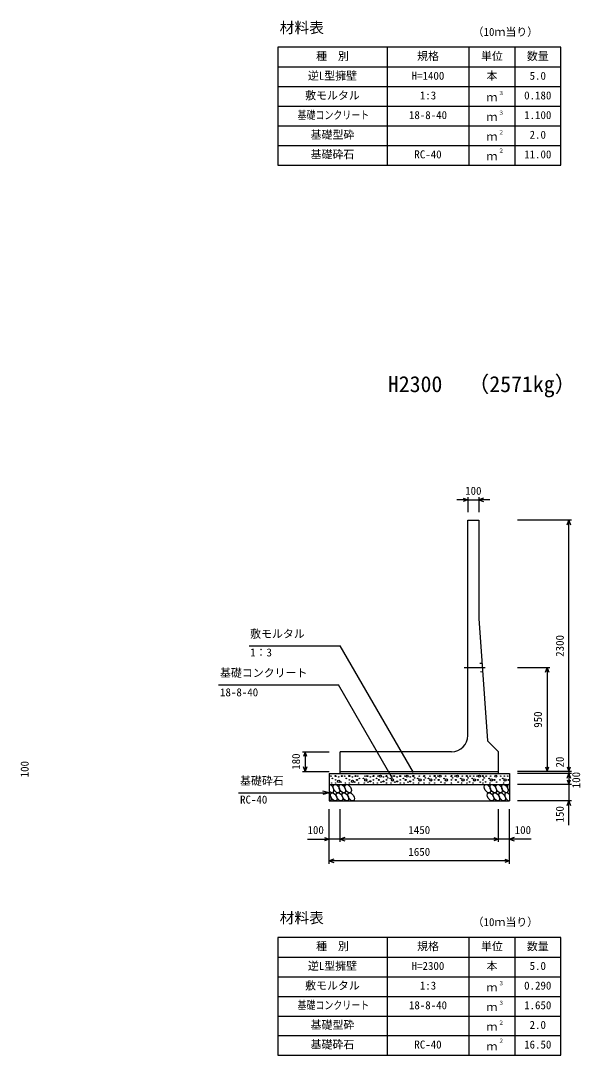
# Model space of a CAD drawing. Units: millimetres, scale not verified. Extents: x -67200 to 67200, y -23760 to 23760.
# Drawn here: x 40025 to 45149, y 1070 to 10547 of the extents above; entities that cross this region are included whole.
import ezdxf
from ezdxf.enums import TextEntityAlignment as Align

# ---------------------------------------------------------------- set-up
doc = ezdxf.new("R2010")
doc.units = ezdxf.units.MM
doc.header["$LTSCALE"] = 80
doc.linetypes.add('CHAIN1', pattern=[8, 5, -1, 1, -1])
doc.linetypes.add('DOTTED', pattern=[1.75, 0.25, -1.5])
for name, color, linetype, lineweight in [('0-0_CENTER', 7, 'CHAIN1', 25), ('0-1_DIM', 7, 'Continuous', 25), ('0-3_HATCH', 6, 'Continuous', 25), ('0-4_HYO', 3, 'Continuous', 25), ('0-5_HYO2', 4, 'Continuous', 25), ('0-6_OUTLINE', 1, 'Continuous', 25), ('0-7_OUTLINE2', 4, 'DOTTED', 25), ('0-8_TXT', 7, 'Continuous', 25)]:
    doc.layers.add(name, color=color, linetype=linetype, lineweight=lineweight)
doc.styles.add('ＭＳ ゴシック', font='')
doc.styles.get('ＭＳ ゴシック').set_extended_font_data('MS Gothic')

msp = doc.modelspace()

# ---------------------------------------------------------------- linework, layer by layer
at = {"layer": '0-0_CENTER'}
msp.add_line((44278.38, 4620.44), (44085.39, 4620.44), dxfattribs=at)
at = {"layer": '0-1_DIM'}
for p, q in [((44119.5, 6182.33), (44119.5, 6045.44)), ((44219.5, 6182.33), (44219.5, 6045.44)), ((44119.5, 6157.33), (44019.5, 6157.33)), ((44119.5, 6157.33), (44219.5, 6157.33)), ((44319.5, 6157.33), (44219.5, 6157.33)), ((45069.5, 5970.44), (44574.5, 5970.44)), ((45044.5, 3670.44), (45044.5, 5970.44)), ((42116.4, 4821.85), (42948.82, 4821.85)), ((43620.09, 3659.17), (42948.82, 4821.85)), ((44869.5, 4620.44), (44574.5, 4620.44)), ((44844.5, 4620.44), (44844.5, 3670.44)), ((41834.79, 4464.34), (42934.34, 4464.34)), ((43430.6, 3604.78), (42934.34, 4464.34)), ((42604.5, 3850.44), (42849.5, 3850.44)), ((42629.5, 3850.44), (42629.5, 3670.44)), ((42604.5, 3670.44), (42849.5, 3670.44)), ((45069.5, 3670.44), (44574.5, 3670.44)), ((45069.5, 3650.44), (44574.5, 3650.44)), ((45044.5, 3670.44), (45044.5, 3650.44)), ((45044.5, 3650.44), (45044.5, 3550.44)), ((45069.5, 3550.44), (44574.5, 3550.44)), ((45044.5, 3550.44), (45044.5, 3400.44)), ((42849.5, 3475.44), (42791.54, 3490.97)), ((42849.5, 2825.44), (42849.5, 3325.44)), ((42949.5, 3025.44), (42949.5, 3325.44)), ((44399.5, 3025.44), (44399.5, 3325.44)), ((44399.5, 3025.44), (44399.5, 3325.44)), ((44499.5, 2825.44), (44499.5, 3325.44)), ((45069.5, 3400.44), (44574.5, 3400.44)), ((45044.5, 3177.2), (45044.5, 3400.44)), ((42649.96, 3050.44), (42849.5, 3050.44)), ((42949.5, 3050.44), (42849.5, 3050.44)), ((44399.5, 3050.44), (42949.5, 3050.44)), ((44499.5, 3050.44), (44399.5, 3050.44)), ((44699.04, 3050.44), (44499.5, 3050.44)), ((44499.5, 2850.44), (42849.5, 2850.44))]:
    msp.add_line(p, q, dxfattribs=at)
for points in [[(44077.21, 6172.72), (44119.5, 6157.33), (44077.21, 6141.94)], [(44261.79, 6172.72), (44219.5, 6157.33), (44261.79, 6141.94)], [(45029.11, 5928.15), (45044.5, 5970.44), (45059.89, 5928.15)], [(44829.11, 4578.15), (44844.5, 4620.44), (44859.89, 4578.15)], [(42644.89, 3808.15), (42629.5, 3850.44), (42614.11, 3808.15)], [(42644.89, 3712.73), (42629.5, 3670.44), (42614.11, 3712.73)], [(44829.11, 3712.73), (44844.5, 3670.44), (44859.89, 3712.73)], [(45029.11, 3712.73), (45044.5, 3670.44), (45059.89, 3712.73)], [(45029.11, 3608.15), (45044.5, 3650.44), (45059.89, 3608.15)], [(45029.11, 3592.73), (45044.5, 3550.44), (45059.89, 3592.73)], [(42019.18, 3475.44), (42849.5, 3475.44), (42791.54, 3459.91)], [(45029.11, 3358.15), (45044.5, 3400.44), (45059.89, 3358.15)], [(42807.21, 3065.83), (42849.5, 3050.44), (42807.21, 3035.05)], [(42991.79, 3065.83), (42949.5, 3050.44), (42991.79, 3035.05)], [(44357.21, 3065.83), (44399.5, 3050.44), (44357.21, 3035.05)], [(44541.79, 3065.83), (44499.5, 3050.44), (44541.79, 3035.05)], [(42891.79, 2865.83), (42849.5, 2850.44), (42891.79, 2835.05)], [(44457.21, 2865.83), (44499.5, 2850.44), (44457.21, 2835.05)]]:
    msp.add_lwpolyline(points, dxfattribs=at)
at = {"layer": '0-3_HATCH'}
for centre, radius in [((42865.47, 3627.62), 2.5), ((42879.49, 3606.61), 2.5), ((42908.36, 3628.49), 5), ((42936.4, 3620.62), 2.5), ((42964.44, 3627.62), 5), ((42991.57, 3627.62), 2.5), ((43005.59, 3606.61), 2.5), ((43034.47, 3628.49), 5), ((43062.51, 3620.62), 2.5), ((43090.54, 3627.62), 5), ((43111.57, 3627.62), 2.5), ((43125.59, 3606.61), 2.5), ((43163.41, 3606.61), 2.5), ((43184.44, 3592.6), 10), ((43177.43, 3627.62), 2.5), ((43198.46, 3627.62), 5), ((43226.49, 3620.62), 2.5), ((43254.53, 3628.49), 5), ((43283.41, 3606.61), 2.5), ((43297.43, 3627.62), 2.5), ((43318.46, 3627.62), 10), ((43346.49, 3620.62), 2.5), ((43374.53, 3628.49), 5), ((43385.87, 3610.93), 2.5), ((43408.63, 3606.61), 2.5), ((43429.66, 3592.6), 10), ((43422.65, 3627.62), 2.5), ((43443.68, 3627.62), 5), ((43471.72, 3620.62), 2.5), ((43499.76, 3628.49), 5), ((43528.63, 3606.61), 2.5), ((43542.65, 3627.62), 2.5), ((43563.68, 3627.62), 10), ((43591.72, 3620.62), 2.5), ((43619.76, 3628.49), 5), ((43631.1, 3610.93), 2.5), ((43660.56, 3606.61), 2.5), ((43681.59, 3592.6), 10), ((43674.58, 3627.62), 2.5), ((43718.2, 3628.49), 5), ((43729.54, 3610.93), 2.5), ((43759, 3606.61), 2.5), ((43780.03, 3592.6), 10), ((43773.01, 3627.62), 2.5), ((43815.19, 3628.49), 5), ((43826.53, 3610.93), 2.5), ((43844.89, 3627.62), 2.5), ((43865.92, 3627.62), 10), ((43901.27, 3606.61), 2.5), ((43922.3, 3592.6), 10), ((43915.29, 3627.62), 2.5), ((43968.58, 3628.49), 5), ((43979.92, 3610.93), 2.5), ((44002.55, 3627.62), 2.5), ((44023.58, 3627.62), 10), ((44054.24, 3606.61), 2.5), ((44075.27, 3592.6), 10), ((44068.26, 3627.62), 2.5), ((44110.44, 3628.49), 5), ((44121.78, 3610.93), 2.5), ((44140.13, 3627.62), 2.5), ((44159.37, 3606.61), 2.5), ((44180.4, 3592.6), 10), ((44173.39, 3627.62), 2.5), ((44204.17, 3627.62), 2.5), ((44225.21, 3627.62), 10), ((44256.97, 3628.49), 5), ((44268.31, 3610.93), 2.5), ((44286.67, 3627.62), 2.5), ((44313.66, 3606.61), 2.5), ((44334.69, 3592.6), 10), ((44327.68, 3627.62), 2.5), ((44375.84, 3627.62), 10), ((44419.93, 3627.62), 2.5), ((44439.16, 3606.61), 2.5), ((44460.19, 3592.6), 10), ((44453.18, 3627.62), 2.5), ((44483.97, 3627.62), 2.5), ((42872.48, 3564.59), 2.5), ((42908.36, 3592.6), 2.5), ((42908.36, 3564.59), 2.5), ((42936.4, 3579.47), 10), ((42957.43, 3572.47), 2.5), ((42998.58, 3564.59), 2.5), ((43034.47, 3592.6), 2.5), ((43034.47, 3564.59), 2.5), ((43062.51, 3579.47), 10), ((43083.53, 3572.47), 2.5), ((43104.56, 3592.6), 5), ((43118.58, 3564.59), 2.5), ((43170.42, 3564.59), 2.5), ((43205.47, 3572.47), 2.5), ((43226.49, 3579.47), 5), ((43254.53, 3592.6), 2.5), ((43254.53, 3564.59), 2.5), ((43290.42, 3564.59), 2.5), ((43304.44, 3592.6), 5), ((43325.47, 3572.47), 2.5), ((43346.49, 3579.47), 5), ((43374.53, 3592.6), 2.5), ((43374.53, 3564.59), 2.5), ((43415.64, 3564.59), 2.5), ((43450.69, 3572.47), 2.5), ((43471.72, 3579.47), 5), ((43499.76, 3592.6), 2.5), ((43499.76, 3564.59), 2.5), ((43535.64, 3564.59), 2.5), ((43549.66, 3592.6), 5), ((43570.69, 3572.47), 2.5), ((43591.72, 3579.47), 5), ((43619.76, 3592.6), 2.5), ((43619.76, 3564.59), 2.5), ((43667.57, 3564.59), 2.5), ((43718.2, 3592.6), 2.5), ((43718.2, 3564.59), 2.5), ((43766.01, 3564.59), 2.5), ((43815.19, 3592.6), 2.5), ((43815.19, 3564.59), 2.5), ((43851.9, 3592.6), 5), ((43872.93, 3572.47), 2.5), ((43908.28, 3564.59), 2.5), ((43968.58, 3592.6), 2.5), ((43968.58, 3564.59), 2.5), ((44009.56, 3592.6), 5), ((44030.59, 3572.47), 2.5), ((44061.25, 3564.59), 2.5), ((44110.44, 3592.6), 2.5), ((44110.44, 3564.59), 2.5), ((44135.09, 3574.25), 2.5), ((44166.38, 3564.59), 2.5), ((44211.19, 3592.6), 5), ((44232.21, 3572.47), 2.5), ((44256.97, 3592.6), 2.5), ((44256.97, 3564.59), 2.5), ((44281.63, 3574.25), 2.5), ((44320.67, 3564.59), 2.5), ((44361.82, 3592.6), 5), ((44382.85, 3572.47), 2.5), ((44413.49, 3592.6), 2.5), ((44446.17, 3564.59), 2.5), ((44490.98, 3592.6), 5)]:
    msp.add_circle(centre, radius, dxfattribs=at)
for centre, start_param, end_param in [((42863.36, 3512.93), 1.8420047, 5.9474138), ((44511.86, 3512.93), 5.8918262, 8.1807776), ((42838.04, 3437.94), 2.7173119, 5.0721066), ((44486.54, 3437.94), 5.0173796, 9.0552242)]:
    msp.add_ellipse(centre, major_axis=(-21.81, 35.31), ratio=0.5792, start_param=start_param, end_param=end_param, dxfattribs=at)
for centre in [(42916.57, 3512.93), (42969.78, 3512.93), (43022.99, 3512.93), (44299.03, 3512.93), (44352.24, 3512.93), (44405.45, 3512.93), (44458.66, 3512.93), (42891.25, 3437.94), (42944.46, 3437.94), (42997.66, 3437.94), (43050.87, 3437.94), (44326.92, 3437.94), (44380.13, 3437.94), (44433.34, 3437.94)]:
    msp.add_ellipse(centre, major_axis=(-21.81, 35.31), ratio=0.5792, dxfattribs=at)
at = {"layer": '0-4_HYO'}
for p, q in [((43379.5, 10303.45), (43379.5, 9223.45)), ((44129.5, 10303.45), (44129.5, 9223.45)), ((44549.5, 10303.45), (44549.5, 9223.45)), ((42379.5, 10123.45), (44969.5, 10123.45)), ((43379.5, 2150.44), (43379.5, 1070.44)), ((44129.5, 2150.44), (44129.5, 1070.44)), ((44549.5, 2150.44), (44549.5, 1070.44)), ((42379.5, 1970.44), (44969.5, 1970.44))]:
    msp.add_line(p, q, dxfattribs=at)
for points in [[(42379.5, 9223.45), (44969.5, 9223.45), (44969.5, 10303.45), (42379.5, 10303.45)], [(42379.5, 1070.44), (44969.5, 1070.44), (44969.5, 2150.44), (42379.5, 2150.44)]]:
    msp.add_lwpolyline(points, close=True, dxfattribs=at)
at = {"layer": '0-5_HYO2'}
for p, q in [((42379.5, 9943.45), (44969.5, 9943.45)), ((42379.5, 9763.45), (44969.5, 9763.45)), ((42379.5, 9583.45), (44969.5, 9583.45)), ((42379.5, 9403.45), (44969.5, 9403.45)), ((42379.5, 1790.44), (44969.5, 1790.44)), ((42379.5, 1610.44), (44969.5, 1610.44)), ((42379.5, 1430.44), (44969.5, 1430.44)), ((42379.5, 1250.44), (44969.5, 1250.44))]:
    msp.add_line(p, q, dxfattribs=at)
at = {"layer": '0-6_OUTLINE'}
for p, q in [((44119.5, 5970.44), (44219.5, 5970.44)), ((44119.5, 4000.44), (44119.5, 5970.44)), ((44219.5, 5970.44), (44219.5, 5070.44)), ((44219.5, 5070.44), (44299.5, 3950.44)), ((44299.5, 3950.44), (44399.5, 3850.44)), ((42949.5, 3650.44), (42949.5, 3850.44)), ((43969.5, 3850.44), (42949.5, 3850.44)), ((44399.5, 3650.44), (44399.5, 3850.44)), ((42849.5, 3650.44), (42849.5, 3400.44)), ((42949.5, 3670.44), (44399.5, 3670.44)), ((42849.5, 3550.44), (44499.5, 3550.44)), ((42849.5, 3400.44), (44499.5, 3400.44))]:
    msp.add_line(p, q, dxfattribs=at)
msp.add_lwpolyline([(42849.5, 3650.44), (44499.5, 3650.44), (44499.5, 3400.44)], dxfattribs=at)
msp.add_arc((43969.5, 4000.44), 150, 270, 0, dxfattribs=at)
at = {"layer": '0-7_OUTLINE2'}
for p, q in [((44248.79, 4660.44), (44119.5, 4651.21)), ((44254.5, 4580.44), (44119.5, 4589.7))]:
    msp.add_line(p, q, dxfattribs=at)

# ---------------------------------------------------------------- texts
at = {"layer": '0-1_DIM', "style": 'ＭＳ ゴシック'}
for s, p in [('100', (44094.5, 6182.33)), ('敷モルタル', (42125.76, 4871.85)), ('1：3', (42125.76, 4701.73)), ('基礎コンクリート', (41850.17, 4514.34)), ('18-8-40', (41850.17, 4336.71)), ('基礎砕石', (42033.51, 3525.44)), ('RC-40', (42033.51, 3354.06)), ('100', (42650.86, 3075.44)), ('1450', (43574.5, 3075.44)), ('100', (44548.14, 3075.44)), ('1650', (43574.5, 2875.44))]:
    msp.add_text(s, height=73.31, dxfattribs=at).set_placement(p, align=Align.BOTTOM_LEFT)
for s, p in [('2300', (45019.5, 4720.44)), ('950', (44819.5, 4070.44)), ('180', (42604.5, 3685.44)), ('20', (45019.5, 3706.4)), ('100', (40119.5, 3616.42)), ('100', (45169.5, 3516.42)), ('150', (45019.5, 3203.12))]:
    msp.add_text(s, height=73.31, rotation=90, dxfattribs=at).set_placement(p, align=Align.BOTTOM_LEFT)
at = {"layer": '0-8_TXT', "style": 'ＭＳ ゴシック'}
for s, height, p in [('材料表', 98.97, (42396.17, 10403.45)), ('（10ｍ当り）', 73.31, (44162.83, 10385.11)), ('種\u3000別', 73.31, (42729.5, 10163.45)), ('規格', 73.31, (43654.5, 10163.45)), ('単位', 73.31, (44239.5, 10163.45)), ('数量', 73.31, (44659.5, 10163.45)), ('逆L型擁壁', 73.31, (42654.5, 9983.45)), ('H=1400', 73.31, (43604.5, 9983.45)), ('本', 73.31, (44289.5, 9983.45)), ('5.0', 73.31, (44684.5, 9983.45)), ('敷モルタル', 73.31, (42629.5, 9803.45)), ('1:3', 73.31, (43679.5, 9803.45)), ('ｍ', 73.31, (44289.5, 9786.78)), ('３', 36.66, (44398.74, 9854.06)), ('0.180', 73.31, (44634.5, 9803.45)), ('18-8-40', 73.31, (43579.5, 9623.45)), ('ｍ', 73.31, (44289.5, 9606.78)), ('３', 36.66, (44398.74, 9674.06)), ('1.100', 73.31, (44634.5, 9623.45)), ('基礎型砕', 73.31, (42679.5, 9443.45)), ('ｍ', 73.31, (44289.5, 9426.78)), ('２', 36.66, (44398.74, 9494.06)), ('2.0', 73.31, (44684.5, 9443.45)), ('基礎砕石', 73.31, (42679.5, 9263.45)), ('RC-40', 73.31, (43629.5, 9263.45)), ('ｍ', 73.31, (44289.5, 9246.78)), ('２', 36.66, (44398.74, 9327.39)), ('11.00', 73.31, (44634.5, 9263.45)), ('（2571kg）', 146.6, (44115.62, 7100.69)), ('H2300', 146.6, (43387, 7100.69)), ('材料表', 98.97, (42396.17, 2250.44)), ('（10ｍ当り）', 73.31, (44162.83, 2232.11)), ('種\u3000別', 73.31, (42729.5, 2010.44)), ('規格', 73.31, (43654.5, 2010.44)), ('単位', 73.31, (44239.5, 2010.44)), ('数量', 73.31, (44659.5, 2010.44)), ('逆L型擁壁', 73.31, (42654.5, 1830.44)), ('H=2300', 73.31, (43604.5, 1830.44)), ('本', 73.31, (44289.5, 1830.44)), ('5.0', 73.31, (44684.5, 1830.44)), ('敷モルタル', 73.31, (42629.5, 1650.44)), ('1:3', 73.31, (43679.5, 1650.44)), ('ｍ', 73.31, (44289.5, 1633.77)), ('３', 36.66, (44398.74, 1701.06)), ('0.290', 73.31, (44634.5, 1650.44)), ('18-8-40', 73.31, (43579.5, 1470.44)), ('ｍ', 73.31, (44289.5, 1453.77)), ('３', 36.66, (44398.74, 1521.06)), ('1.650', 73.31, (44634.5, 1470.44)), ('基礎型砕', 73.31, (42679.5, 1290.44)), ('ｍ', 73.31, (44289.5, 1273.77)), ('２', 36.66, (44398.74, 1341.06)), ('2.0', 73.31, (44684.5, 1290.44)), ('基礎砕石', 73.31, (42679.5, 1110.44)), ('RC-40', 73.31, (43629.5, 1110.44)), ('ｍ', 73.31, (44289.5, 1093.77)), ('２', 36.66, (44398.74, 1174.39)), ('16.50', 73.31, (44634.5, 1110.44))]:
    msp.add_text(s, height=height, dxfattribs=at).set_placement(p, align=Align.BOTTOM_LEFT)
at = {"layer": '0-8_TXT', "style": 'ＭＳ ゴシック', "width": 0.8}
for p in [(42559.5, 9623.45), (42559.5, 1470.44)]:
    msp.add_text('基礎コンクリート', height=73.31, dxfattribs=at).set_placement(p, align=Align.BOTTOM_LEFT)

doc.saveas('drawing.dxf')
